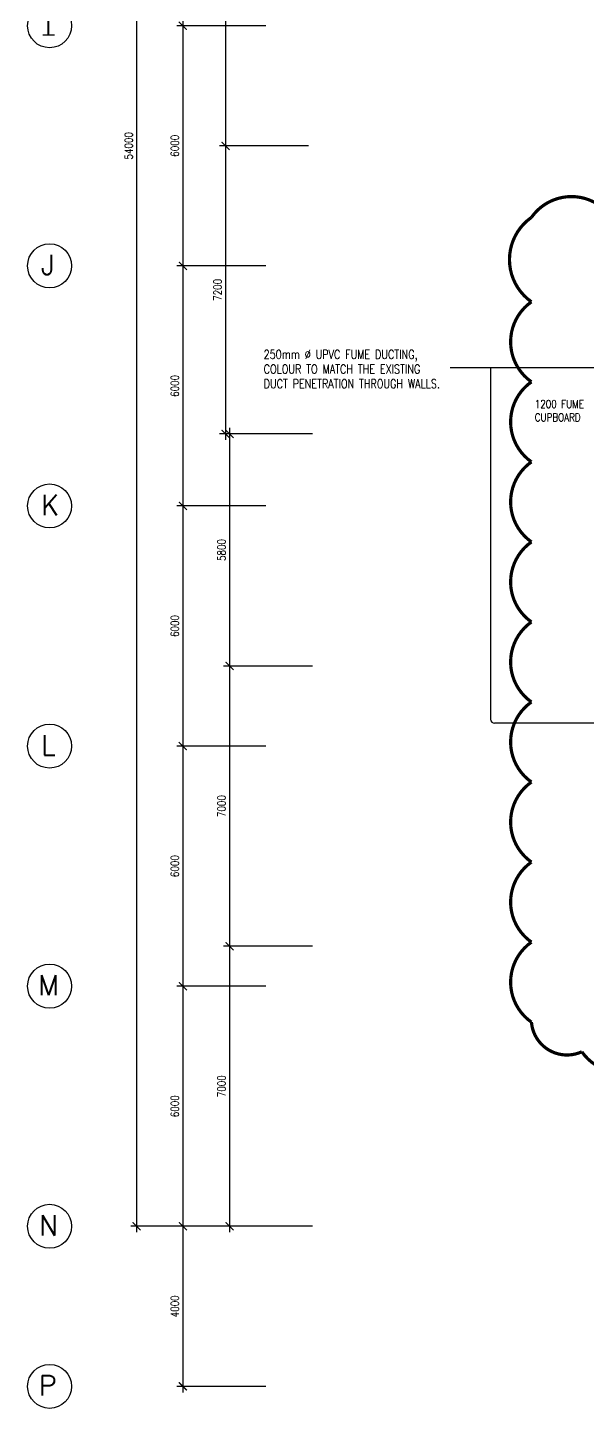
# Model space of a CAD drawing. Extents: x 2687779 to 2997471, y -863049 to -631414.
# Drawn here: x 2742870 to 2756865, y -698158 to -663655 of the extents above; entities that cross this region are included whole.
import ezdxf

# ---------------------------------------------------------------- set-up
doc = ezdxf.new("R2010")
doc.units = 0
doc.header["$LTSCALE"] = 10
doc.header["$MEASUREMENT"] = 0
doc.header["$PDMODE"] = 34
doc.layers.get('0').update_dxf_attribs({"linetype": 'CONTINUOUS'})
doc.layers.get('DEFPOINTS').update_dxf_attribs({"linetype": 'CONTINUOUS'})
for name, color, linetype in [('DIM', 7, 'CONTINUOUS'), ('FURN', 1, 'CONTINUOUS'), ('GRID-T', 7, 'CONTINUOUS'), ('RISERFUME', 1, 'CONTINUOUS')]:
    doc.layers.add(name, color=color, linetype=linetype)
doc.styles.add('DIMTEXT', font='romans.shx', dxfattribs={"width": 0.8, "height": 400})
doc.styles.add('ROMANS', font='romans.shx', dxfattribs={"width": 0.8, "height": 100})
doc.styles.get("Standard").update_dxf_attribs({"font": 'ROMANS.SHX'})
doc.dimstyles.new('STANDARD$0', dxfattribs={"dimscale": 0, "dimtxt": 8, "dimasz": 6, "dimexe": 1, "dimexo": 1, "dimgap": 3, "dimtad": 1, "dimdec": 0, "dimlfac": -1, "dimrnd": 1, "dimzin": 0, "dimdsep": 46, "dimtxsty": 'Standard', "dimcen": 0, "dimclrd": 5, "dimclre": 250, "dimadec": 0, "dimazin": 0, "dimtfac": 1, "dimtdec": 4, "dimtofl": 0, "dimtmove": 0, "dimatfit": 3, "dimfxl": 1, "dimtolj": 1, "dimtzin": 0, "dimarcsym": 0})

# ---------------------------------------------------------------- blocks, each defined once
blk = doc.blocks.new('_ARCHTICK')
at = {"color": 0, "linetype": 'ByBlock', "const_width": 0.15}
blk.add_lwpolyline([(-0.5, -0.5), (0.5, 0.5)], dxfattribs=at)
blk = doc.blocks.new('*D380')
at = {"layer": 'DEFPOINTS', "color": 0, "transparency": 16777216}
for p in [(2748975, -657608), (2746751, -663608), (2748975, -663608)]:
    blk.add_point(p, dxfattribs=at)
at = {"layer": 'DIM', "color": 7, "lineweight": -2, "transparency": 16777216}
for p, q in [((2748825, -657608), (2746601, -657608)), ((2746751, -657458), (2746751, -663758)), ((2748825, -663608), (2746601, -663608))]:
    blk.add_line(p, q, dxfattribs=at)
at = {"layer": 'DIM', "color": 7, "lineweight": -2, "transparency": 16777216, "xscale": 200, "yscale": 200, "zscale": 200}
for p, rotation in [((2746751, -657608), 90), ((2746751, -663608), 270)]:
    blk.add_blockref('_ARCHTICK', p, dxfattribs=dict(at, rotation=rotation))
at = {"layer": 'DIM', "color": 7, "transparency": 16777216, "insert": (2746551, -660608), "char_height": 200, "attachment_point": 5, "rotation": 90, "style": 'ROMANS'}
blk.add_mtext('\\A1;6000', dxfattribs=at)
blk = doc.blocks.new('*D381')
at = {"layer": 'DEFPOINTS', "color": 0, "transparency": 16777216}
for p in [(2748975, -663608), (2746751, -669608), (2748975, -669608)]:
    blk.add_point(p, dxfattribs=at)
at = {"layer": 'DIM', "color": 7, "lineweight": -2, "transparency": 16777216}
for p, q in [((2746751, -663458), (2746751, -669758)), ((2748825, -663608), (2746601, -663608)), ((2748825, -669608), (2746601, -669608))]:
    blk.add_line(p, q, dxfattribs=at)
at = {"layer": 'DIM', "color": 7, "lineweight": -2, "transparency": 16777216, "xscale": 200, "yscale": 200, "zscale": 200}
for p, rotation in [((2746751, -663608), 90), ((2746751, -669608), 270)]:
    blk.add_blockref('_ARCHTICK', p, dxfattribs=dict(at, rotation=rotation))
at = {"layer": 'DIM', "color": 7, "transparency": 16777216, "insert": (2746551, -666608), "char_height": 200, "attachment_point": 5, "rotation": 90, "style": 'ROMANS'}
blk.add_mtext('\\A1;6000', dxfattribs=at)
blk = doc.blocks.new('*D382')
at = {"layer": 'DEFPOINTS', "color": 0, "transparency": 16777216}
for p in [(2748975, -669608), (2746751, -675608), (2748975, -675608)]:
    blk.add_point(p, dxfattribs=at)
at = {"layer": 'DIM', "color": 7, "lineweight": -2, "transparency": 16777216}
for p, q in [((2748825, -669608), (2746601, -669608)), ((2746751, -669458), (2746751, -675758)), ((2748825, -675608), (2746601, -675608))]:
    blk.add_line(p, q, dxfattribs=at)
at = {"layer": 'DIM', "color": 7, "lineweight": -2, "transparency": 16777216, "xscale": 200, "yscale": 200, "zscale": 200}
for p, rotation in [((2746751, -669608), 90), ((2746751, -675608), 270)]:
    blk.add_blockref('_ARCHTICK', p, dxfattribs=dict(at, rotation=rotation))
at = {"layer": 'DIM', "color": 7, "transparency": 16777216, "insert": (2746551, -672608), "char_height": 200, "attachment_point": 5, "rotation": 90, "style": 'ROMANS'}
blk.add_mtext('\\A1;6000', dxfattribs=at)
blk = doc.blocks.new('*D383')
at = {"layer": 'DEFPOINTS', "color": 0, "transparency": 16777216}
for p in [(2748975, -675608), (2746751, -681608), (2748975, -681608)]:
    blk.add_point(p, dxfattribs=at)
at = {"layer": 'DIM', "color": 7, "lineweight": -2, "transparency": 16777216}
for p, q in [((2746751, -675458), (2746751, -681758)), ((2748825, -675608), (2746601, -675608)), ((2748825, -681608), (2746601, -681608))]:
    blk.add_line(p, q, dxfattribs=at)
at = {"layer": 'DIM', "color": 7, "lineweight": -2, "transparency": 16777216, "xscale": 200, "yscale": 200, "zscale": 200}
for p, rotation in [((2746751, -675608), 90), ((2746751, -681608), 270)]:
    blk.add_blockref('_ARCHTICK', p, dxfattribs=dict(at, rotation=rotation))
at = {"layer": 'DIM', "color": 7, "transparency": 16777216, "insert": (2746551, -678608), "char_height": 200, "attachment_point": 5, "rotation": 90, "style": 'ROMANS'}
blk.add_mtext('\\A1;6000', dxfattribs=at)
blk = doc.blocks.new('*D384')
at = {"layer": 'DEFPOINTS', "color": 0, "transparency": 16777216}
for p in [(2748975, -681608), (2746751, -687608), (2748975, -687608)]:
    blk.add_point(p, dxfattribs=at)
at = {"layer": 'DIM', "color": 7, "lineweight": -2, "transparency": 16777216}
for p, q in [((2748825, -681608), (2746601, -681608)), ((2746751, -681458), (2746751, -687758)), ((2748825, -687608), (2746601, -687608))]:
    blk.add_line(p, q, dxfattribs=at)
at = {"layer": 'DIM', "color": 7, "lineweight": -2, "transparency": 16777216, "xscale": 200, "yscale": 200, "zscale": 200}
for p, rotation in [((2746751, -681608), 90), ((2746751, -687608), 270)]:
    blk.add_blockref('_ARCHTICK', p, dxfattribs=dict(at, rotation=rotation))
at = {"layer": 'DIM', "color": 7, "transparency": 16777216, "insert": (2746551, -684608), "char_height": 200, "attachment_point": 5, "rotation": 90, "style": 'ROMANS'}
blk.add_mtext('\\A1;6000', dxfattribs=at)
blk = doc.blocks.new('*D385')
at = {"layer": 'DEFPOINTS', "color": 0, "transparency": 16777216}
for p in [(2748975, -687608), (2746751, -693608), (2748975, -693608)]:
    blk.add_point(p, dxfattribs=at)
at = {"layer": 'DIM', "color": 7, "lineweight": -2, "transparency": 16777216}
for p, q in [((2748825, -687608), (2746601, -687608)), ((2746751, -687458), (2746751, -693758)), ((2748825, -693608), (2746601, -693608))]:
    blk.add_line(p, q, dxfattribs=at)
at = {"layer": 'DIM', "color": 7, "lineweight": -2, "transparency": 16777216, "xscale": 200, "yscale": 200, "zscale": 200}
for p, rotation in [((2746751, -687608), 90), ((2746751, -693608), 270)]:
    blk.add_blockref('_ARCHTICK', p, dxfattribs=dict(at, rotation=rotation))
at = {"layer": 'DIM', "color": 7, "transparency": 16777216, "insert": (2746551, -690608), "char_height": 200, "attachment_point": 5, "rotation": 90, "style": 'ROMANS'}
blk.add_mtext('\\A1;6000', dxfattribs=at)
blk = doc.blocks.new('*D386')
at = {"layer": 'DEFPOINTS', "color": 0, "transparency": 16777216}
for p in [(2745597, -639608), (2748661, -639608), (2748661, -693608)]:
    blk.add_point(p, dxfattribs=at)
at = {"layer": 'DIM', "color": 7, "lineweight": -2, "transparency": 16777216}
for p, q in [((2748511, -639608), (2745447, -639608)), ((2745597, -693758), (2745597, -639458)), ((2748511, -693608), (2745447, -693608))]:
    blk.add_line(p, q, dxfattribs=at)
at = {"layer": 'DIM', "color": 7, "lineweight": -2, "transparency": 16777216, "xscale": 200, "yscale": 200, "zscale": 200}
for p, rotation in [((2745597, -639608), 90), ((2745597, -693608), 270)]:
    blk.add_blockref('_ARCHTICK', p, dxfattribs=dict(at, rotation=rotation))
at = {"layer": 'DIM', "color": 7, "transparency": 16777216, "insert": (2745397, -666608), "char_height": 200, "attachment_point": 5, "rotation": 90, "style": 'ROMANS'}
blk.add_mtext('\\A1;54000', dxfattribs=at)
blk = doc.blocks.new('*D387')
at = {"layer": 'DEFPOINTS', "color": 0, "transparency": 16777216}
for p in [(2748975, -693608), (2746751, -697608), (2748975, -697608)]:
    blk.add_point(p, dxfattribs=at)
at = {"layer": 'DIM', "color": 7, "lineweight": -2, "transparency": 16777216}
for p, q in [((2746751, -693458), (2746751, -697758)), ((2748825, -693608), (2746601, -693608)), ((2748825, -697608), (2746601, -697608))]:
    blk.add_line(p, q, dxfattribs=at)
at = {"layer": 'DIM', "color": 7, "lineweight": -2, "transparency": 16777216, "xscale": 200, "yscale": 200, "zscale": 200}
for p, rotation in [((2746751, -693608), 90), ((2746751, -697608), 270)]:
    blk.add_blockref('_ARCHTICK', p, dxfattribs=dict(at, rotation=rotation))
at = {"layer": 'DIM', "color": 7, "transparency": 16777216, "insert": (2746551, -695608), "char_height": 200, "attachment_point": 5, "rotation": 90, "style": 'ROMANS'}
blk.add_mtext('\\A1;4000', dxfattribs=at)
blk = doc.blocks.new('*D388')
at = {"layer": 'DEFPOINTS', "color": 0, "transparency": 16777216}
for p in [(2750143, -686608), (2747919, -693608), (2750143, -693608)]:
    blk.add_point(p, dxfattribs=at)
at = {"layer": 'DIM', "color": 7, "lineweight": -2, "transparency": 16777216}
for p, q in [((2749993, -686608), (2747769, -686608)), ((2747919, -686458), (2747919, -693758)), ((2749993, -693608), (2747769, -693608))]:
    blk.add_line(p, q, dxfattribs=at)
at = {"layer": 'DIM', "color": 7, "lineweight": -2, "transparency": 16777216, "xscale": 200, "yscale": 200, "zscale": 200}
for p, rotation in [((2747919, -686608), 90), ((2747919, -693608), 270)]:
    blk.add_blockref('_ARCHTICK', p, dxfattribs=dict(at, rotation=rotation))
at = {"layer": 'DIM', "color": 7, "transparency": 16777216, "insert": (2747719, -690108), "char_height": 200, "attachment_point": 5, "rotation": 90, "style": 'ROMANS'}
blk.add_mtext('\\A1;7000', dxfattribs=at)
blk = doc.blocks.new('*D389')
at = {"layer": 'DEFPOINTS', "color": 0, "transparency": 16777216}
for p in [(2750043, -666608), (2747819, -673808), (2750043, -673808)]:
    blk.add_point(p, dxfattribs=at)
at = {"layer": 'DIM', "color": 7, "lineweight": -2, "transparency": 16777216}
for p, q in [((2749893, -666608), (2747669, -666608)), ((2747819, -666458), (2747819, -673958)), ((2749893, -673808), (2747669, -673808))]:
    blk.add_line(p, q, dxfattribs=at)
at = {"layer": 'DIM', "color": 7, "lineweight": -2, "transparency": 16777216, "xscale": 200, "yscale": 200, "zscale": 200}
for p, rotation in [((2747819, -666608), 90), ((2747819, -673808), 270)]:
    blk.add_blockref('_ARCHTICK', p, dxfattribs=dict(at, rotation=rotation))
at = {"layer": 'DIM', "color": 7, "transparency": 16777216, "insert": (2747619, -670208), "char_height": 200, "attachment_point": 5, "rotation": 90, "style": 'ROMANS'}
blk.add_mtext('\\A1;7200', dxfattribs=at)
blk = doc.blocks.new('*D399')
at = {"layer": 'DEFPOINTS', "color": 0, "transparency": 16777216}
for p in [(2750043, -659608), (2747819, -666608), (2750043, -666608)]:
    blk.add_point(p, dxfattribs=at)
at = {"layer": 'DIM', "color": 7, "lineweight": -2, "transparency": 16777216}
for p, q in [((2749893, -659608), (2747669, -659608)), ((2747819, -659458), (2747819, -666758)), ((2749893, -666608), (2747669, -666608))]:
    blk.add_line(p, q, dxfattribs=at)
at = {"layer": 'DIM', "color": 7, "lineweight": -2, "transparency": 16777216, "xscale": 200, "yscale": 200, "zscale": 200}
for p, rotation in [((2747819, -659608), 90), ((2747819, -666608), 270)]:
    blk.add_blockref('_ARCHTICK', p, dxfattribs=dict(at, rotation=rotation))
at = {"layer": 'DIM', "color": 7, "transparency": 16777216, "insert": (2747619, -663108), "char_height": 200, "attachment_point": 5, "rotation": 90, "style": 'ROMANS'}
blk.add_mtext('\\A1;7000', dxfattribs=at)
blk = doc.blocks.new('*D402')
at = {"layer": 'DEFPOINTS', "color": 0, "transparency": 16777216}
for p in [(2750143, -679608), (2747919, -686608), (2750143, -686608)]:
    blk.add_point(p, dxfattribs=at)
at = {"layer": 'DIM', "color": 7, "lineweight": -2, "transparency": 16777216}
for p, q in [((2749993, -679608), (2747769, -679608)), ((2747919, -679458), (2747919, -686758)), ((2749993, -686608), (2747769, -686608))]:
    blk.add_line(p, q, dxfattribs=at)
at = {"layer": 'DIM', "color": 7, "lineweight": -2, "transparency": 16777216, "xscale": 200, "yscale": 200, "zscale": 200}
for p, rotation in [((2747919, -679608), 90), ((2747919, -686608), 270)]:
    blk.add_blockref('_ARCHTICK', p, dxfattribs=dict(at, rotation=rotation))
at = {"layer": 'DIM', "color": 7, "transparency": 16777216, "insert": (2747719, -683108), "char_height": 200, "attachment_point": 5, "rotation": 90, "style": 'ROMANS'}
blk.add_mtext('\\A1;7000', dxfattribs=at)
blk = doc.blocks.new('*D403')
at = {"layer": 'DEFPOINTS', "color": 0, "transparency": 16777216}
for p in [(2750143, -673808), (2747919, -679608), (2750143, -679608)]:
    blk.add_point(p, dxfattribs=at)
at = {"layer": 'DIM', "color": 7, "lineweight": -2, "transparency": 16777216}
for p, q in [((2749993, -673808), (2747769, -673808)), ((2747919, -673658), (2747919, -679758)), ((2749993, -679608), (2747769, -679608))]:
    blk.add_line(p, q, dxfattribs=at)
at = {"layer": 'DIM', "color": 7, "lineweight": -2, "transparency": 16777216, "xscale": 200, "yscale": 200, "zscale": 200}
for p, rotation in [((2747919, -673808), 90), ((2747919, -679608), 270)]:
    blk.add_blockref('_ARCHTICK', p, dxfattribs=dict(at, rotation=rotation))
at = {"layer": 'DIM', "color": 7, "transparency": 16777216, "insert": (2747719, -676708), "char_height": 200, "attachment_point": 5, "rotation": 90, "style": 'ROMANS'}
blk.add_mtext('\\A1;5800', dxfattribs=at)

msp = doc.modelspace()

# ---------------------------------------------------------------- linework, layer by layer
at = {"layer": 'FURN', "color": 10, "linetype": 'Continuous'}
for p, q in [((2757736, -672157, 0), (2753435, -672157, 0)), ((2757736, -681039, 0), (2754544, -681039, 0))]:
    msp.add_line(p, q, dxfattribs=at)
at = {"layer": 'GRID-T', "color": 3}
msp.add_line((2743247.4, -663836.3), (2743543, -663836.3), dxfattribs=at)
at = {"layer": 'GRID-T', "color": 7}
for centre in [(2743419.5, -663608.2), (2743419.5, -669608.2), (2743419.5, -675608.2), (2743419.5, -681608.2), (2743419.5, -687608.2), (2743419.5, -693608.2), (2743419.5, -697608.2)]:
    msp.add_circle(centre, 550, dxfattribs=at)
at = {"layer": 'RISERFUME', "linetype": 'Continuous'}
msp.add_line((2754444, -672157), (2754444, -680939, 0), dxfattribs=at)
at = {"layer": 'RISERFUME', "color": 3, "linetype": 'Continuous', "const_width": 80}
msp.add_lwpolyline([(2758725.7, -689247.1, -0.5205671), (2756725.7, -689247.1, -0.5205671), (2755466, -688506.8, -0.5205671), (2755466, -686506.8, -0.5205671), (2755466, -684506.8, -0.5205671), (2755466, -682506.8, -0.5205671), (2755466, -680506.8, -0.5205671), (2755466, -678506.8, -0.5205671), (2755466, -676506.8, -0.5205671), (2755466, -674506.8, -0.5205671), (2755466, -672506.8, -0.5205671), (2755466, -670506.8, -0.5205671), (2755466, -668397, -0.5205671), (2757466, -668397, -0.5205671)], format="xyb", dxfattribs=at)
at = {"layer": 'RISERFUME', "linetype": 'Continuous'}
msp.add_arc((2754544, -680939, 0), 100, 180, 270, dxfattribs=at)

# ---------------------------------------------------------------- texts
at = {"layer": 'FURN', "color": 7, "linetype": 'Continuous', "insert": (2748772, -671710, 0), "char_height": 220, "width": 5025, "attachment_point": 1, "style": 'DIMTEXT'}
msp.add_mtext('\\A1;250mm %%C UPVC FUME DUCTING, COLOUR TO MATCH THE EXISTING DUCT PENETRATION THROUGH WALLS.', dxfattribs=at)
at = {"layer": 'FURN', "linetype": 'Continuous', "insert": (2755550, -672960.4), "char_height": 200, "width": 2653.586, "attachment_point": 1, "style": 'DIMTEXT'}
msp.add_mtext('1200 FUME\\PCUPBOARD\\P ', dxfattribs=at)
at = {"layer": 'GRID-T', "color": 3, "style": 'ROMANS'}
for s, p in [('I', (2743301.6, -663833.9)), ('J', (2743204.3, -669833.9)), ('K', (2743204.3, -675833.9)), ('L', (2743204.3, -681833.9)), ('M', (2743134.6, -687833.9)), ('N', (2743158.5, -693833.9)), ('P', (2743145.3, -697833.9))]:
    msp.add_text(s, height=500, dxfattribs=at).set_placement(p)

# ---------------------------------------------------------------- dimensions: what is measured, and where the dimension line sits
at = {"layer": 'DIM'}
for p1, p2, distance, picture, middle in [((2748660.8, -693608.2), (2748660.8, -639608.2), 3063.7, '*D386', (2745397.1, -666608.2)), ((2748974.6, -657608.2), (2748974.6, -663608.2), -2223.9, '*D380', (2746550.7, -660608.2)), ((2750042.6, -659608.2), (2750042.6, -666608.2), -2223.9, '*D399', (2747618.7, -663108.2)), ((2748974.6, -663608.2), (2748974.6, -669608.2), -2223.9, '*D381', (2746550.7, -666608.2)), ((2750042.6, -666608.2), (2750042.6, -673808.2), -2223.9, '*D389', (2747618.7, -670208.2)), ((2748974.6, -669608.2), (2748974.6, -675608.2), -2223.9, '*D382', (2746550.7, -672608.2)), ((2750142.7, -673808.2), (2750142.7, -679608.2), -2223.9, '*D403', (2747718.8, -676708.2)), ((2748974.6, -675608.2), (2748974.6, -681608.2), -2223.9, '*D383', (2746550.7, -678608.2)), ((2750142.7, -679608.2), (2750142.7, -686608.2), -2223.9, '*D402', (2747718.8, -683108.2)), ((2748974.6, -681608.2), (2748974.6, -687608.2), -2223.9, '*D384', (2746550.7, -684608.2)), ((2750142.7, -686608.2), (2750142.7, -693608.2), -2223.9, '*D388', (2747718.8, -690108.2)), ((2748974.6, -687608.2), (2748974.6, -693608.2), -2223.9, '*D385', (2746550.7, -690608.2)), ((2748974.6, -693608.2), (2748974.6, -697608.2), -2223.9, '*D387', (2746550.7, -695608.2))]:
    dim = msp.add_aligned_dim(p1=p1, p2=p2, distance=distance, dimstyle='STANDARD$0', override={"dimscale": 100, "dimtxt": 2, "dimasz": 2, "dimexe": 1.5, "dimexo": 1.5, "dimgap": 1, "dimtxsty": 'ROMANS', "dimblk": 'ARCHTICK', "dimdle": 1.5, "dimclrd": 7, "dimclre": 7, "dimclrt": 7, "dimtdec": 0, "dimtmove": 2}, dxfattribs=at)
    dim.commit()
    dim.dimension.update_dxf_attribs({"geometry": picture, "text_midpoint": middle})

doc.saveas('drawing.dxf')
